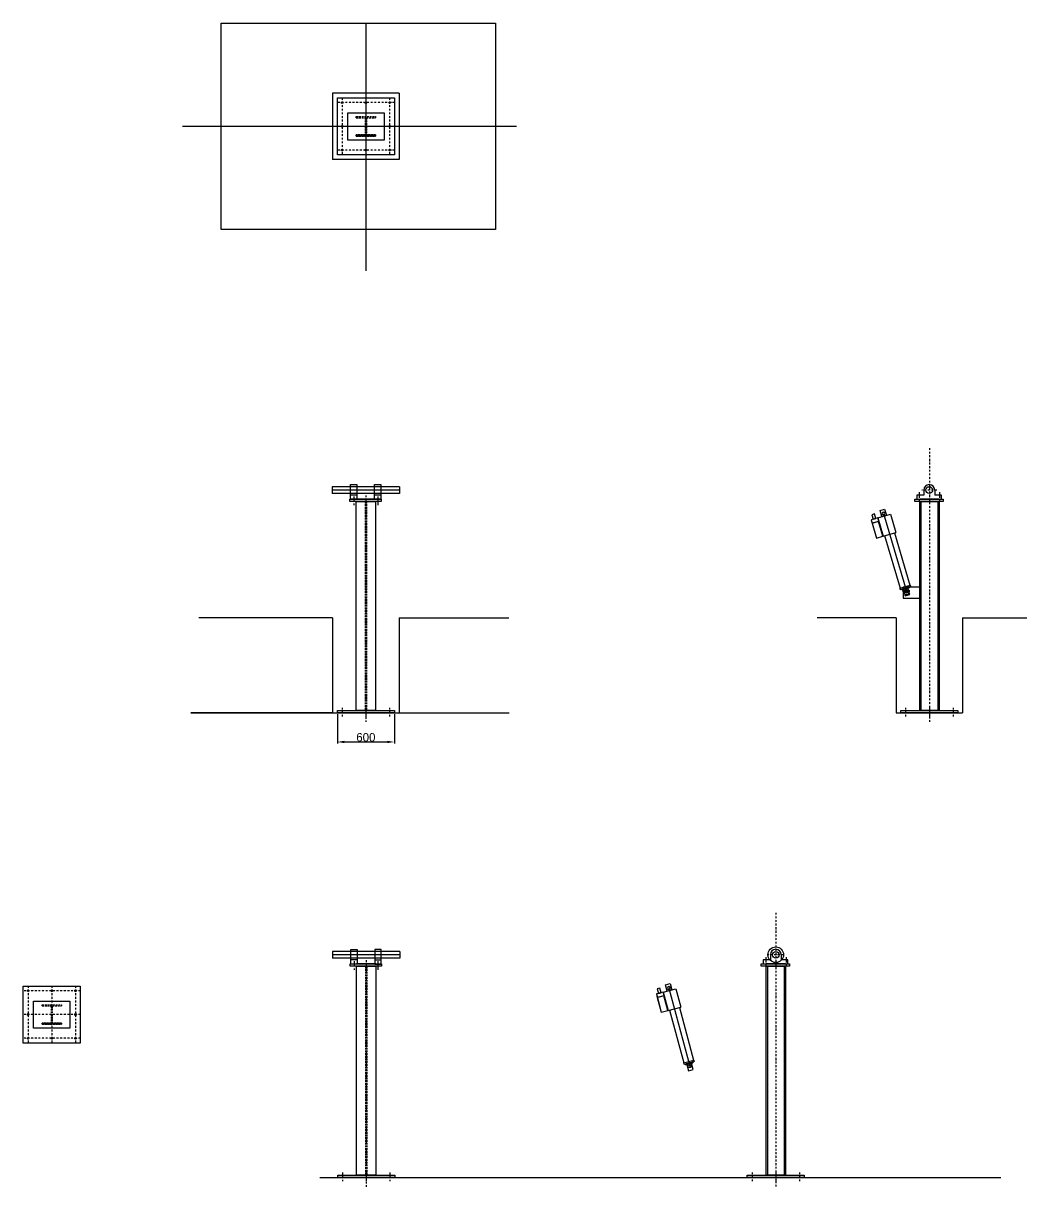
# Model space of a CAD drawing. Header units: millimetres. Extents: x 1158652 to 1203445, y -551489 to -527295.
# Drawn here: x 1184946 to 1195511, y -551489 to -539244 of the extents above; entities that cross this region are included whole.
import ezdxf

# ---------------------------------------------------------------- set-up
doc = ezdxf.new("R2010")
doc.units = ezdxf.units.MM
doc.linetypes.add('DASHDOT', pattern=[25.4, 12.7, -6.35, 0, -6.35])
doc.linetypes.add('DASHED', pattern=[19.05, 12.7, -6.35])
doc.layers.add('PANEL', color=4, linetype='Continuous')
doc.dimstyles.new('ISO-25$0', dxfattribs={"dimtxt": 18, "dimasz": 15, "dimexe": 1.25, "dimexo": 0.625, "dimtad": 1, "dimtxsty": 'Standard', "dimcen": 2.5, "dimadec": 0, "dimazin": 0, "dimtfac": 1, "dimtmove": 0, "dimatfit": 3, "dimfxl": 1, "dimarcsym": 0})

# ---------------------------------------------------------------- blocks, each defined once
blk = doc.blocks.new('*D26')
at = {"layer": 'Defpoints', "color": 0, "transparency": 16777216}
for p in [(1188253, -546500), (1188853, -546500), (1188853, -546808)]:
    blk.add_point(p, dxfattribs=at)
at = {"layer": 'PANEL', "color": 7, "linetype": 'ByBlock', "lineweight": -2, "transparency": 16777216}
for p, q in [((1188253, -546515), (1188253, -546823)), ((1188853, -546515), (1188853, -546823)), ((1188328, -546808), (1188778, -546808))]:
    blk.add_line(p, q, dxfattribs=at)
at = {"layer": 'PANEL', "color": 7, "transparency": 16777216}
for points in [[(1188328, -546795), (1188328, -546820), (1188253, -546808)], [(1188778, -546795), (1188778, -546820), (1188853, -546808)]]:
    blk.add_solid(points, dxfattribs=at)
at = {"layer": 'PANEL', "color": 7, "transparency": 16777216, "insert": (1188553, -546759), "char_height": 90, "attachment_point": 5}
blk.add_mtext('600', dxfattribs=at)
blk = doc.blocks.new('A$C56942251')
at = {"layer": 'PANEL', "color": 7}
for p, q in [((0, 868), (0, 668)), ((138, 868), (0, 868)), ((69, 894), (69, 42)), ((138, 868), (138, 668)), ((213, 868), (213, 668)), ((138, 668), (0, 668)), ((15, 668), (15, 93)), ((123, 668), (123, 93)), ((13, 93), (13, 80)), ((125, 93), (13, 93)), ((123, 78), (15, 78)), ((29, 78), (29, 68)), ((109, 73), (29, 73)), ((109, 68), (29, 68)), ((109, 78), (109, 68)), ((125, 93), (125, 80))]:
    blk.add_line(p, q, dxfattribs=at)
for points in [[(44, 868), (94, 868), (94, 937), (44, 937)], [(138, 868), (213, 868), (213, 830), (138, 830)], [(190, 868), (161, 868), (161, 918), (190, 918)], [(213, 668), (143, 668), (143, 830), (213, 830)], [(44, 68), (94, 68), (94, 0), (44, 0)]]:
    blk.add_lwpolyline(points, close=True, dxfattribs=at)
for centre, radius in [((69, 894), 14.5), ((69, 42), 15)]:
    blk.add_circle(centre, radius, dxfattribs=at)
for centre, start, end in [((15, 80), 180, 270), ((123, 80), 270, 0)]:
    blk.add_arc(centre, 2, start, end, dxfattribs=at)
blk = doc.blocks.new('A$C41B61617')
at = {"layer": 'PANEL', "color": 30, "linetype": 'DASHDOT', "ltscale": 1.5}
for p, q in [((212, 130), (53, 130)), ((133, 227), (133, 3)), ((26, 106), (26, 0)), ((240, 106), (240, 0))]:
    blk.add_line(p, q, dxfattribs=at)
at = {"layer": 'PANEL', "color": 3}
for p, q in [((75, 130), (75, 76)), ((189, 130), (189, 76))]:
    blk.add_line(p, q, dxfattribs=at)
at = {"layer": 'PANEL', "color": 150}
for p, q in [((0, 34), (244, 34)), ((234, 34), (31, 34))]:
    blk.add_line(p, q, dxfattribs=at)
at = {"layer": 'PANEL', "color": 3}
blk.add_lwpolyline([(75, 76), (0, 76), (0, 34), (259, 34), (259, 76), (189, 76)], dxfattribs=at)
blk.add_circle((132, 130), 35, dxfattribs=at)
blk.add_arc((132, 130), 57, 0, 180, dxfattribs=at)
blk = doc.blocks.new('A$C541A12D5')
at = {"layer": 'PANEL', "color": 150}
for p, q in [((403, 320), (731, 320)), ((403, 296), (403, 320)), ((731, 296), (403, 296)), ((672, 320), (469, 320)), ((469, 296), (672, 296)), ((731, 320), (731, 296)), ((270, -1904), (870, -1904)), ((270, -1928), (270, -1904)), ((870, -1928), (270, -1928)), ((672, -1904), (469, -1904)), ((870, -1904), (870, -1928))]:
    blk.add_line(p, q, dxfattribs=at)
at = {"layer": 'PANEL', "color": 150, "linetype": 'DASHDOT', "ltscale": 1.5}
for p, q in [((442, 349), (442, 257)), ((320, -1875), (320, -1967)), ((570, -1875), (570, -1967)), ((820, -1875), (820, -1967))]:
    blk.add_line(p, q, dxfattribs=at)
at = {"layer": 'PANEL', "color": 30}
for p, q in [((469, -1904), (469, 296)), ((672, 296), (672, -1904))]:
    blk.add_line(p, q, dxfattribs=at)
at = {"layer": 'PANEL', "color": 30, "linetype": 'DASHED', "ltscale": 1.5}
for p, q in [((564, 296), (564, -1904)), ((576, 296), (576, -1904))]:
    blk.add_line(p, q, dxfattribs=at)
at = {"layer": 'PANEL', "color": 30, "linetype": 'DASHDOT', "ltscale": 1.5}
blk.add_line((570, 359), (570, -2024), dxfattribs=at)
at = {"layer": 'PANEL', "color": 3}
blk.add_line((694, 349), (694, 257), dxfattribs=at)
blk = doc.blocks.new('A$C74AA7E1A')
at = {"layer": 'PANEL', "color": 30, "linetype": 'DASHDOT', "ltscale": 1.5}
blk.add_line((300, 2882), (300, 0), dxfattribs=at)
at = {"layer": 'PANEL', "color": 150}
for p, q in [((147, 2344), (446, 2344)), ((147, 2320), (147, 2344)), ((401, 2344), (198, 2344)), ((446, 2344), (446, 2320)), ((446, 2320), (147, 2320)), ((198, 2320), (401, 2320)), ((0, 120), (600, 120)), ((0, 96), (0, 120)), ((600, 96), (0, 96)), ((401, 120), (198, 120)), ((600, 120), (600, 96))]:
    blk.add_line(p, q, dxfattribs=at)
at = {"layer": 'PANEL', "color": 30}
for p, q in [((198, 120), (198, 2320)), ((211, 2320), (211, 120)), ((388, 2320), (388, 120)), ((401, 2320), (401, 120))]:
    blk.add_line(p, q, dxfattribs=at)
at = {"layer": 'PANEL', "color": 150, "linetype": 'DASHDOT', "ltscale": 1.5}
for p, q in [((50, 150), (50, 57)), ((300, 150), (300, 57)), ((550, 150), (550, 57))]:
    blk.add_line(p, q, dxfattribs=at)
blk = doc.blocks.new('A$C23210412')
at = {"layer": 'PANEL', "color": 150}
for p, q in [((0, 0), (0, 600)), ((0, 600), (600, 600)), ((600, 600), (600, 0)), ((600, 0), (0, 0))]:
    blk.add_line(p, q, dxfattribs=at)
at = {"layer": 'PANEL', "color": 150, "linetype": 'DASHDOT', "ltscale": 1.5}
for p, q in [((600, 550), (0, 550)), ((50, 600), (50, 0)), ((300, 600), (300, 0)), ((550, 600), (550, 0)), ((600, 300), (0, 300)), ((600, 50), (0, 50))]:
    blk.add_line(p, q, dxfattribs=at)
at = {"layer": 'PANEL', "color": 30, "linetype": 'DASHED', "ltscale": 1.5}
for p, q in [((199, 402), (402, 402)), ((199, 390), (199, 402)), ((199, 390), (294, 390)), ((294, 390), (294, 210)), ((306, 390), (402, 390)), ((306, 390), (306, 210)), ((402, 402), (402, 390)), ((294, 210), (199, 210)), ((199, 198), (199, 210)), ((199, 210), (294, 210)), ((199, 210), (199, 198)), ((402, 198), (199, 198)), ((199, 198), (402, 198)), ((402, 210), (306, 210)), ((306, 210), (402, 210)), ((402, 210), (402, 198)), ((402, 198), (402, 210))]:
    blk.add_line(p, q, dxfattribs=at)
at = {"layer": 'PANEL', "color": 150}
blk.add_lwpolyline([(492, 441), (492, 155), (108, 155), (108, 441)], close=True, dxfattribs=at)
for centre in [(50, 550), (300, 550), (550, 550), (50, 300), (550, 300), (50, 50), (300, 50), (550, 50)]:
    blk.add_circle(centre, 9, dxfattribs=at)
blk = doc.blocks.new('A$C60D350D2')
at = {"layer": 'PANEL', "color": 150}
blk.add_line((0, 39), (0, 63), dxfattribs=at)
at = {"layer": 'PANEL', "color": 3}
blk.add_line((73, 106), (6, 106), dxfattribs=at)
at = {"layer": 'PANEL', "color": 150, "linetype": 'DASHDOT', "ltscale": 1.5}
blk.add_line((40, 93), (40, 0), dxfattribs=at)
blk.add_line((40, 93), (40, 0), dxfattribs=at)
at = {"layer": 'PANEL', "color": 3}
blk.add_lwpolyline([(6, 216), (73, 216), (73, 63), (6, 63)], close=True, dxfattribs=at)
blk = doc.blocks.new('A$C20745FD0')
at = {"layer": 'PANEL', "color": 7}
for p, q in [((0, 868), (0, 668)), ((138, 868), (0, 868)), ((69, 894), (69, 42)), ((138, 868), (138, 668)), ((213, 868), (213, 668)), ((138, 668), (0, 668)), ((15, 668), (15, 93)), ((123, 668), (123, 93)), ((13, 93), (13, 80)), ((125, 93), (13, 93)), ((123, 78), (15, 78)), ((29, 78), (29, 68)), ((109, 73), (29, 73)), ((109, 68), (29, 68)), ((109, 78), (109, 68)), ((125, 93), (125, 80))]:
    blk.add_line(p, q, dxfattribs=at)
for points in [[(44, 868), (94, 868), (94, 937), (44, 937)], [(138, 868), (213, 868), (213, 830), (138, 830)], [(190, 868), (161, 868), (161, 918), (190, 918)], [(213, 668), (143, 668), (143, 830), (213, 830)], [(44, 68), (94, 68), (94, 0), (44, 0)]]:
    blk.add_lwpolyline(points, close=True, dxfattribs=at)
for centre, radius in [((69, 894), 14.5), ((69, 42), 15)]:
    blk.add_circle(centre, radius, dxfattribs=at)
for centre, start, end in [((15, 80), 180, 270), ((123, 80), 270, 0)]:
    blk.add_arc(centre, 2, start, end, dxfattribs=at)

msp = doc.modelspace()

# ---------------------------------------------------------------- linework, layer by layer
at = {"layer": 'PANEL', "color": 7}
for p, q in [((1187029, -539244.1), (1189918.5, -539244.1)), ((1187029, -541414.1), (1187029, -539244.1)), ((1188553.4, -539244.1), (1188553.4, -541851.1)), ((1189918.5, -539244.1), (1189918.5, -541414.1)), ((1188203.4, -539979.1), (1188203.4, -540679.1)), ((1188903.4, -539979.1), (1188203.4, -539979.1)), ((1188903.4, -539979.1), (1188903.4, -540679.1)), ((1190138.5, -540329.1), (1186621.8, -540329.1)), ((1188903.4, -540679.1), (1188203.4, -540679.1)), ((1189918.5, -541414.1), (1187029, -541414.1)), ((1188907.5, -544122), (1188199.4, -544122)), ((1188199.4, -544122), (1188199.4, -544192)), ((1188907.5, -544122), (1188907.5, -544192)), ((1188907.5, -544157), (1188199.4, -544157)), ((1188907.5, -544192), (1188199.4, -544192)), ((1188203.4, -545500.4), (1186795.9, -545500.4)), ((1188203.4, -545500.4), (1188203.4, -546500.4)), ((1188903.4, -545500.4), (1188903.4, -546500.4)), ((1188903.4, -545500.4), (1190057.4, -545500.4)), ((1194136.4, -545500.4), (1193306.2, -545500.4)), ((1194136.4, -545500.4), (1194136.4, -546500.4)), ((1194836.4, -545500.4), (1194836.4, -546500.4)), ((1194836.4, -545500.4), (1195511.5, -545500.4)), ((1188203.4, -546500.4), (1186710.8, -546500.4)), ((1186710.8, -546500.4), (1188903.4, -546500.4)), ((1188203.4, -546500.4), (1188903.4, -546500.4)), ((1188903.4, -546500.4), (1190060.8, -546500.4)), ((1194136.4, -546500.4), (1194836.4, -546500.4)), ((1188910.8, -549013.8), (1188202.6, -549013.8)), ((1188202.6, -549013.8), (1188202.6, -549083.8)), ((1188910.8, -549013.8), (1188910.8, -549083.8)), ((1188910.8, -549048.8), (1188202.6, -549048.8)), ((1188910.8, -549083.8), (1188202.6, -549083.8)), ((1188066.7, -551392.2), (1195240.2, -551392.2))]:
    msp.add_line(p, q, dxfattribs=at)
at = {"layer": 'PANEL', "color": 150}
for p, q in [((1188253.4, -540629.1), (1188253.4, -540029.1)), ((1188253.4, -540029.1), (1188853.4, -540029.1)), ((1188853.4, -540029.1), (1188853.4, -540629.1)), ((1188853.4, -540629.1), (1188253.4, -540629.1)), ((1188385.8, -544252.7), (1188714.6, -544252.7)), ((1188385.8, -544276.6), (1188385.8, -544252.7)), ((1188654.9, -544252.7), (1188451.9, -544252.7)), ((1188714.6, -544252.7), (1188714.6, -544276.6)), ((1194333.6, -544252.7), (1194632.4, -544252.7)), ((1194333.6, -544276.6), (1194333.6, -544252.7)), ((1194587.8, -544252.7), (1194384.8, -544252.7)), ((1194632.4, -544252.7), (1194632.4, -544276.6)), ((1188714.6, -544276.6), (1188385.8, -544276.6)), ((1188451.9, -544276.6), (1188654.9, -544276.6)), ((1194632.4, -544276.6), (1194333.6, -544276.6)), ((1194384.8, -544276.6), (1194587.8, -544276.6)), ((1194203.1, -545205.6), (1194210.7, -545231.3)), ((1194210.7, -545231.3), (1194276.9, -545211.7)), ((1188253.4, -546476.6), (1188853.4, -546476.6)), ((1188253.4, -546500.4), (1188253.4, -546476.6)), ((1188853.4, -546500.4), (1188253.4, -546500.4)), ((1188654.9, -546476.6), (1188451.9, -546476.6)), ((1188853.4, -546476.6), (1188853.4, -546500.4)), ((1194186.4, -546476.6), (1194786.4, -546476.6)), ((1194186.4, -546500.4), (1194186.4, -546476.6)), ((1194786.4, -546500.4), (1194186.4, -546500.4)), ((1194587.9, -546476.6), (1194384.9, -546476.6)), ((1194786.4, -546476.6), (1194786.4, -546500.4))]:
    msp.add_line(p, q, dxfattribs=at)
at = {"layer": 'PANEL', "color": 150, "linetype": 'DASHDOT', "ltscale": 1.5}
for p, q in [((1188853.4, -540079.1), (1188253.4, -540079.1)), ((1188303.4, -540029.1), (1188303.4, -540629.1)), ((1188553.4, -540029.1), (1188553.4, -540629.1)), ((1188803.4, -540029.1), (1188803.4, -540629.1)), ((1188853.4, -540329.1), (1188253.4, -540329.1)), ((1188853.4, -540579.1), (1188253.4, -540579.1)), ((1188425.5, -544223.3), (1188425.5, -544315.8)), ((1188425.5, -544223.3), (1188425.5, -544315.8)), ((1188303.4, -546447.2), (1188303.4, -546539.7)), ((1188553.4, -546447.2), (1188553.4, -546539.7)), ((1188803.4, -546447.2), (1188803.4, -546539.7)), ((1194236.4, -546447.2), (1194236.4, -546539.7)), ((1194486.4, -546447.2), (1194486.4, -546539.7)), ((1194736.4, -546447.2), (1194736.4, -546539.7))]:
    msp.add_line(p, q, dxfattribs=at)
at = {"layer": 'PANEL', "color": 30, "linetype": 'DASHED', "ltscale": 1.5}
for p, q in [((1188451.9, -540226.9), (1188654.9, -540226.9)), ((1188451.9, -540238.9), (1188451.9, -540226.9)), ((1188654.9, -540226.9), (1188654.9, -540238.9)), ((1188451.9, -540238.9), (1188547.4, -540238.9)), ((1188547.4, -540238.9), (1188547.4, -540419.3)), ((1188559.4, -540238.9), (1188654.9, -540238.9)), ((1188559.4, -540238.9), (1188559.4, -540419.3)), ((1188547.4, -540419.3), (1188451.9, -540419.3)), ((1188451.9, -540431.3), (1188451.9, -540419.3)), ((1188451.9, -540419.3), (1188547.4, -540419.3)), ((1188451.9, -540419.3), (1188451.9, -540431.3)), ((1188654.9, -540431.3), (1188451.9, -540431.3)), ((1188451.9, -540431.3), (1188654.9, -540431.3)), ((1188654.9, -540419.3), (1188559.4, -540419.3)), ((1188559.4, -540419.3), (1188654.9, -540419.3)), ((1188654.9, -540419.3), (1188654.9, -540431.3)), ((1188654.9, -540431.3), (1188654.9, -540419.3)), ((1188547.4, -544276.6), (1188547.4, -546476.6)), ((1188559.4, -544276.6), (1188559.4, -546476.6))]:
    msp.add_line(p, q, dxfattribs=at)
at = {"layer": 'PANEL', "color": 30, "linetype": 'DASHDOT', "ltscale": 1.5}
for p, q in [((1194486.4, -543714.6), (1194486.4, -546596.8)), ((1188553.4, -544213.4), (1188553.4, -546596.8))]:
    msp.add_line(p, q, dxfattribs=at)
at = {"layer": 'PANEL', "color": 3}
for p, q in [((1188459.1, -544210), (1188391.9, -544210)), ((1188711.2, -544210), (1188644, -544210)), ((1188677.6, -544223.3), (1188677.6, -544315.8))]:
    msp.add_line(p, q, dxfattribs=at)
at = {"layer": 'PANEL', "color": 30}
for p, q in [((1188451.9, -546476.6), (1188451.9, -544276.6)), ((1188654.9, -544276.6), (1188654.9, -546476.6)), ((1194384.9, -546476.6), (1194384.9, -544276.6)), ((1194397.8, -544276.6), (1194397.8, -546476.6)), ((1194574.8, -544276.6), (1194574.8, -546476.6)), ((1194587.9, -544276.6), (1194587.9, -546476.6))]:
    msp.add_line(p, q, dxfattribs=at)
at = {"layer": 'PANEL', "color": 150}
for points in [[(1188745, -540188.3), (1188745, -540474.3), (1188361.9, -540474.3), (1188361.9, -540188.3)], [(1194384.9, -545179.8), (1194208.9, -545179.8), (1194208.9, -545292.9), (1194384.9, -545292.9)]]:
    msp.add_lwpolyline(points, close=True, dxfattribs=at)
at = {"layer": 'PANEL', "color": 3}
for points in [[(1188391.9, -544099.4), (1188459.1, -544099.4), (1188459.1, -544252.7), (1188391.9, -544252.7)], [(1188644, -544099.4), (1188711.2, -544099.4), (1188711.2, -544252.7), (1188644, -544252.7)]]:
    msp.add_lwpolyline(points, close=True, dxfattribs=at)
at = {"layer": 'PANEL', "color": 150}
for centre, radius in [((1188303.4, -540079.1), 9), ((1188553.4, -540079.1), 9), ((1188803.4, -540079.1), 9), ((1188303.4, -540329.1), 9), ((1188803.4, -540329.1), 9), ((1188303.4, -540579.1), 9), ((1188553.4, -540579.1), 9), ((1188803.4, -540579.1), 9), ((1194243.8, -545221.5), 14.1)]:
    msp.add_circle(centre, radius, dxfattribs=at)
at = {"layer": 'PANEL', "color": 7}
msp.add_circle((1192869.3, -549047.5), 82.2, dxfattribs=at)
at = {"layer": 'PANEL', "color": 150}
msp.add_arc((1194243.8, -545221.5), 34.5, 196.5, 16.5, dxfattribs=at)

# ---------------------------------------------------------------- block references
at = {"layer": 'PANEL', "color": 7}
for name, p in [('A$C41B61617', (1194353.3, -544286.5)), ('A$C74AA7E1A', (1192569.3, -551487.3)), ('A$C60D350D2', (1188389.1, -549207.6)), ('A$C41B61617', (1192736.8, -549177)), ('A$C541A12D5', (1187986.5, -549464.3)), ('A$C23210412', (1184945.8, -549976.2))]:
    msp.add_blockref(name, p, dxfattribs=at)
at = {"layer": 'PANEL', "color": 7, "xscale": -1}
for name, p, rotation in [('A$C56942251', (1194322, -545242.7), 16.40000000000001), ('A$C20745FD0', (1192042.5, -550243.1), 15.00000000000003)]:
    msp.add_blockref(name, p, dxfattribs=dict(at, rotation=rotation))
msp.add_blockref('A$C60D350D2', (1188720.7, -549207.6), dxfattribs=at)

# ---------------------------------------------------------------- dimensions: what is measured, and where the dimension line sits
at = {"layer": 'PANEL', "color": 7}
dim = msp.add_linear_dim(base=(1188853.4, -546807.6), p1=(1188253.4, -546500.4), p2=(1188853.4, -546500.4), dimstyle='ISO-25$0', override={"dimscale": 5, "dimexe": 3, "dimexo": 3, "dimdec": 0, "dimclrd": 7, "dimclre": 7, "dimclrt": 7, "dimtdec": 0, "dimfxl": 200, "dimfxlon": 1, "dimarcsym": 1}, dxfattribs=at)
dim.commit()
dim.dimension.update_dxf_attribs({"geometry": '*D26', "text_midpoint": (1188553.4, -546759.4)})

doc.saveas('drawing.dxf')
